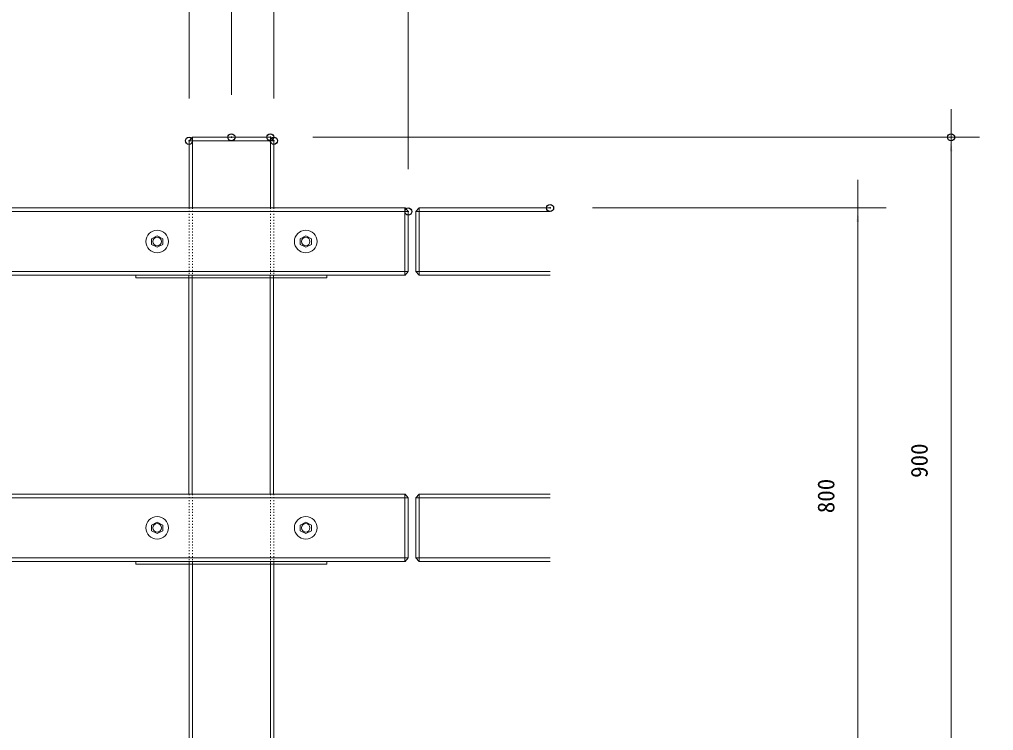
# Model space of a CAD drawing. Units: millimetres, scale not verified. Extents: x -3900 to 3900, y -2750 to 2750.
# Drawn here: x -548 to 829, y 482 to 1488 of the extents above; entities that cross this region are included whole.
import ezdxf
from ezdxf.enums import TextEntityAlignment as Align

# ---------------------------------------------------------------- set-up
doc = ezdxf.new("R2010")
doc.units = ezdxf.units.MM
doc.header["$LTSCALE"] = 20
doc.header["$PDMODE"] = 32
doc.header["$PDSIZE"] = 10
doc.linetypes.add('USER5', pattern=[0.208282, 0.069427, -0.138855])
doc.layers.add('0-0_0', color=30, linetype='Continuous', lineweight=18)
doc.layers.add('0-1_IMPORTED', color=30, linetype='Continuous', lineweight=18)
doc.layers.add('0-2_DEFPOINTS', color=7, linetype='Continuous')
doc.styles.add('ＭＳ ゴシック', font='')
doc.styles.get('ＭＳ ゴシック').set_extended_font_data('MS Gothic')

# ---------------------------------------------------------------- blocks, each defined once
blk = doc.blocks.new('D16')
at = {"layer": '0-0_0', "color": 7, "lineweight": 9}
for p, q in [((643.11, 1222.04), (643.11, 1262.04)), ((268, 1222.04), (683.11, 1222.04)), ((643.11, 422.04), (643.11, 1222.04)), ((518, 422.04), (683.11, 422.04)), ((643.11, 382.04), (643.11, 422.04))]:
    blk.add_line(p, q, dxfattribs=at)
at = {"layer": '0-0_0', "color": 7}
for points in [[(643.11, 1222.04), (644.86, 1202.04), (641.36, 1202.04)], [(643.11, 422.04), (641.36, 442.04), (644.86, 442.04)]]:
    blk.add_solid(points, dxfattribs=at)
at = {"layer": '0-2_DEFPOINTS'}
for p in [(208, 1222.04), (458, 422.04), (643.11, 422.04)]:
    blk.add_point(p, dxfattribs=at)
at = {"layer": '0-0_0', "color": 7, "style": 'ＭＳ ゴシック'}
blk.add_text('800', height=23.88, rotation=90, dxfattribs=at).set_placement((617.19, 790.29), align=Align.BOTTOM_LEFT)
blk = doc.blocks.new('D17')
at = {"layer": '0-0_0', "color": 7, "lineweight": 9}
for p, q in [((775, 1362.04), (775, 1322.04)), ((-127.5, 1322.04), (815, 1322.04)), ((775, 1322.04), (775, 422.04)), ((775, 422.04), (775, 382.04)), ((835, 422.04), (815, 422.04))]:
    blk.add_line(p, q, dxfattribs=at)
at = {"layer": '0-0_0', "color": 7}
for points in [[(775, 1322.04), (776.75, 1302.04), (773.25, 1302.04)], [(775, 422.04), (773.25, 442.04), (776.75, 442.04)]]:
    blk.add_solid(points, dxfattribs=at)
at = {"layer": '0-2_DEFPOINTS'}
for p in [(-187.5, 1322.04), (775, 1322.04), (775, 422.04)]:
    blk.add_point(p, dxfattribs=at)
at = {"layer": '0-0_0', "color": 7, "style": 'ＭＳ ゴシック'}
blk.add_text('900', height=23.88, rotation=90, dxfattribs=at).set_placement((749.07, 840.29), align=Align.BOTTOM_LEFT)
blk = doc.blocks.new('D27')
at = {"layer": '0-0_0', "color": 7, "lineweight": 9}
blk.add_line((-242.5, 1382.04), (-242.5, 1824.69), dxfattribs=at)
at = {"layer": '0-2_DEFPOINTS'}
blk.add_point((-242.5, 1322.04), dxfattribs=at)
blk = doc.blocks.new('D28')
at = {"layer": '0-0_0', "color": 7, "lineweight": 9}
for p, q in [((-242.5, 1382.04), (-242.5, 1824.69)), ((7.5, 1277.04), (7.5, 1824.69)), ((-282.5, 1784.69), (-242.5, 1784.69)), ((-242.5, 1784.69), (7.5, 1784.69)), ((7.5, 1784.69), (47.5, 1784.69))]:
    blk.add_line(p, q, dxfattribs=at)
at = {"layer": '0-0_0', "color": 7}
for points in [[(-242.5, 1784.69), (-222.5, 1786.44), (-222.5, 1782.94)], [(7.5, 1784.69), (-12.5, 1782.94), (-12.5, 1786.44)]]:
    blk.add_solid(points, dxfattribs=at)
at = {"layer": '0-2_DEFPOINTS'}
for p in [(-242.5, 1784.69), (-242.5, 1322.04), (7.5, 1217.04)]:
    blk.add_point(p, dxfattribs=at)
at = {"layer": '0-0_0', "color": 7, "style": 'ＭＳ ゴシック'}
blk.add_text('250', height=23.88, dxfattribs=at).set_placement((-149.25, 1810.61), align=Align.BOTTOM_LEFT)
blk = doc.blocks.new('D29')
at = {"layer": '0-0_0', "color": 7, "lineweight": 9}
blk.add_line((7.5, 1277.04), (7.5, 1995), dxfattribs=at)
at = {"layer": '0-2_DEFPOINTS'}
blk.add_point((7.5, 1217.04), dxfattribs=at)
blk = doc.blocks.new('D31')
at = {"layer": '0-0_0', "color": 7, "lineweight": 9}
blk.add_line((-302.5, 1377.04), (-302.5, 1660), dxfattribs=at)
at = {"layer": '0-2_DEFPOINTS'}
blk.add_point((-302.5, 1317.04), dxfattribs=at)
blk = doc.blocks.new('D32')
at = {"layer": '0-0_0', "color": 7, "lineweight": 9}
for p, q in [((-302.5, 1377.04), (-302.5, 1660)), ((-182.5, 1377.04), (-182.5, 1660)), ((-342.5, 1620), (-302.5, 1620)), ((-302.5, 1620), (-182.5, 1620)), ((-182.5, 1620), (-142.5, 1620))]:
    blk.add_line(p, q, dxfattribs=at)
at = {"layer": '0-0_0', "color": 7}
for points in [[(-302.5, 1620), (-282.5, 1621.75), (-282.5, 1618.25)], [(-182.5, 1620), (-202.5, 1618.25), (-202.5, 1621.75)]]:
    blk.add_solid(points, dxfattribs=at)
at = {"layer": '0-2_DEFPOINTS'}
for p in [(-302.5, 1620), (-302.5, 1317.04), (-182.5, 1317.04)]:
    blk.add_point(p, dxfattribs=at)
at = {"layer": '0-0_0', "color": 7, "style": 'ＭＳ ゴシック'}
blk.add_text('120', height=23.88, dxfattribs=at).set_placement((-274.25, 1645.93), align=Align.BOTTOM_LEFT)
blk = doc.blocks.new('____-9')
at = {"layer": '0-0_0'}
blk.add_lwpolyline([(-358.64, 771.89), (-350.64, 775.89), (-350.64, 783.89), (-358.64, 787.89), (-366.64, 783.89), (-366.64, 775.89)], close=True, dxfattribs=at)
blk.add_circle((-358.64, 779.89), 6, dxfattribs=at)
blk = doc.blocks.new('____-10')
at = {"layer": '0-0_0'}
blk.add_lwpolyline([(-148.64, 771.89), (-156.64, 775.89), (-156.64, 783.89), (-148.64, 787.89), (-140.64, 783.89), (-140.64, 775.89)], close=True, dxfattribs=at)
blk.add_circle((-148.64, 779.89), 6, dxfattribs=at)
blk = doc.blocks.new('____-11')
at = {"layer": '0-0_0', "linetype": 'USER5'}
for p, q in [((-313.64, 827.35), (-313.64, 732.35)), ((-308.64, 827.35), (-308.64, 732.35)), ((-198.64, 827.35), (-198.64, 732.35)), ((-193.64, 827.35), (-193.64, 732.35))]:
    blk.add_line(p, q, dxfattribs=at)
at = {"layer": '0-0_0'}
blk.add_lwpolyline([(-388.64, 732.35), (-118.64, 732.35), (-118.64, 728.35), (-388.64, 728.35)], close=True, dxfattribs=at)
for centre in [(-358.64, 779.89), (-148.64, 779.89)]:
    blk.add_circle(centre, 16, dxfattribs=at)
for name in ['____-9', '____-10']:
    blk.add_blockref(name, (0, 0), dxfattribs=at)
blk = doc.blocks.new('____-12')
at = {"layer": '0-0_0'}
blk.add_lwpolyline([(-358.64, 1176.89), (-350.64, 1180.89), (-350.64, 1188.89), (-358.64, 1192.89), (-366.64, 1188.89), (-366.64, 1180.89)], close=True, dxfattribs=at)
blk.add_circle((-358.64, 1184.89), 6, dxfattribs=at)
blk = doc.blocks.new('____-13')
at = {"layer": '0-0_0'}
blk.add_lwpolyline([(-148.64, 1176.89), (-156.64, 1180.89), (-156.64, 1188.89), (-148.64, 1192.89), (-140.64, 1188.89), (-140.64, 1180.89)], close=True, dxfattribs=at)
blk.add_circle((-148.64, 1184.89), 6, dxfattribs=at)
blk = doc.blocks.new('____-14')
at = {"layer": '0-0_0', "linetype": 'USER5'}
for p, q in [((-313.64, 1232.35), (-313.64, 1137.35)), ((-308.64, 1232.35), (-308.64, 1137.35)), ((-198.64, 1232.35), (-198.64, 1137.35)), ((-193.64, 1232.35), (-193.64, 1137.35))]:
    blk.add_line(p, q, dxfattribs=at)
at = {"layer": '0-0_0'}
blk.add_lwpolyline([(-388.64, 1137.35), (-118.64, 1137.35), (-118.64, 1133.35), (-388.64, 1133.35)], close=True, dxfattribs=at)
for centre in [(-358.64, 1184.89), (-148.64, 1184.89)]:
    blk.add_circle(centre, 16, dxfattribs=at)
for name in ['____-12', '____-13']:
    blk.add_blockref(name, (0, 0), dxfattribs=at)

msp = doc.modelspace()

# ---------------------------------------------------------------- linework, layer by layer
at = {"layer": '0-1_IMPORTED'}
for p, q in [((-308.5, 1316.04), (-188.5, 1316.04)), ((-303.5, 1321.04), (-303.5, 1221.04)), ((-193.5, 1321.04), (-193.5, 1221.04)), ((-1688.5, 1216.04), (1.5, 1216.04)), ((-3.5, 1221.04), (-3.5, 1126.04)), ((202, 1216.04), (12, 1216.04)), ((17, 1221.04), (17, 1126.04)), ((1.5, 1131.04), (-1688.5, 1131.04)), ((12, 1131.04), (202, 1131.04)), ((-309, 816.04), (-309, 1126.04)), ((-304, 1126.04), (-304, 816.04)), ((-194, 1126.04), (-194, 816.04)), ((-189, 1126.04), (-189, 816.04)), ((-3.5, 816.04), (-3.5, 721.04)), ((17, 816.04), (17, 721.04)), ((-1688.5, 811.04), (1.5, 811.04)), ((202, 811.04), (12, 811.04)), ((1.5, 726.04), (-1688.5, 726.04)), ((-303.5, 721.04), (-303.5, -78.96)), ((-193.5, 721.04), (-193.5, -78.96)), ((12, 726.04), (202, 726.04))]:
    msp.add_line(p, q, dxfattribs=at)
for points in [[(-308.5, 1221.04), (-308.5, 1316.04), (-303.5, 1321.04), (-193.5, 1321.04), (-188.5, 1316.04), (-188.5, 1221.04)], [(-1688.5, 1221.04), (-2.86, 1221.04), (1.5, 1216.04), (1.5, 1131.04), (-2.86, 1126.04), (-1688.5, 1126.04)], [(202, 1221.04), (17, 1221.04), (12, 1216.04), (12, 1131.04), (17, 1126.04), (202, 1126.04)], [(-1688.5, 816.04), (-2.86, 816.04), (1.5, 811.04), (1.5, 726.04), (-2.86, 721.04), (-1688.5, 721.04)], [(202, 816.04), (17, 816.04), (12, 811.04), (12, 726.04), (17, 721.04), (202, 721.04)], [(-188.5, 721.04), (-188.5, -78.96), (-308.5, -78.96), (-308.5, 721.04)]]:
    msp.add_lwpolyline(points, dxfattribs=at)

# ---------------------------------------------------------------- block references
for name, p in [('D29', (-6, -1)), ('D27', (-6, -1)), ('D28', (-6, -1)), ('D31', (-6, -1)), ('D32', (-6, -1)), ('D17', (-6, -1)), ('D16', (-6, -1)), ('____-14', (5.14, -11.32)), ('____-11', (5.14, -11.32))]:
    msp.add_blockref(name, p, dxfattribs=at)

doc.saveas('drawing.dxf')
